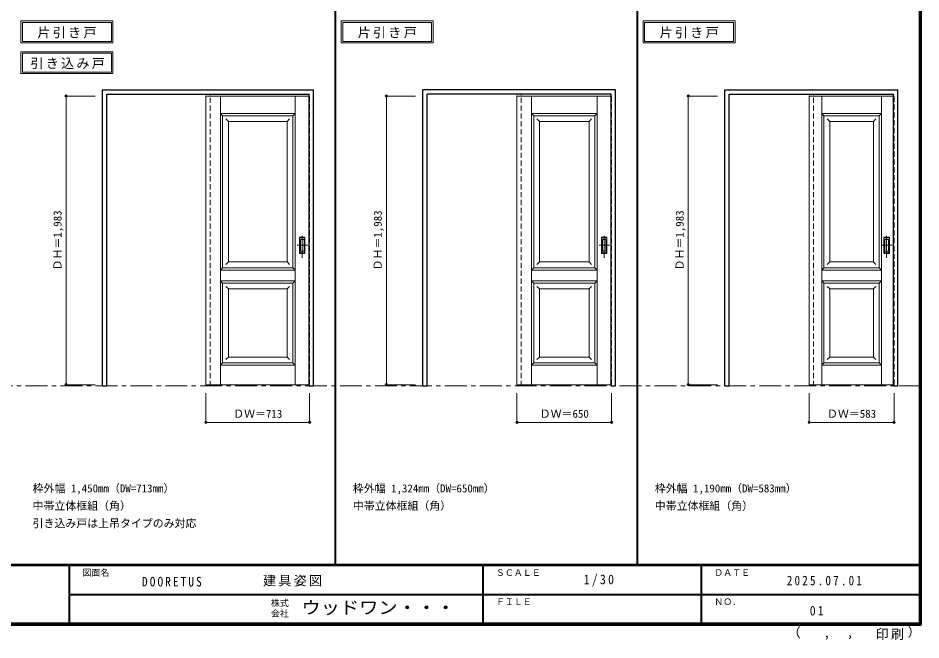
# Model space of a CAD drawing. Units: millimetres, scale not verified. Extents: x -6000 to 5700, y -4307 to 4260.
# Drawn here: x -502 to 5700, y -4307 to -36 of the extents above; entities that cross this region are included whole.
import ezdxf
from ezdxf.enums import TextEntityAlignment as Align

# ---------------------------------------------------------------- set-up
doc = ezdxf.new("R2010")
doc.units = ezdxf.units.MM
doc.header["$LTSCALE"] = 30
doc.header["$PDMODE"] = 32
doc.header["$PDSIZE"] = 15
doc.linetypes.add('CHAIN1', pattern=[8, 5, -1, 1, -1])
doc.linetypes.add('DASHED1', pattern=[1.8, 1.2, -0.6])
for name, color, linetype, lineweight in [('0-1_通り芯', 7, 'CHAIN1', 18), ('0-2_扉', 7, 'Continuous', 18), ('0-4_枠', 3, 'Continuous', 25), ('0-6_引手', 7, 'Continuous', 18), ('0-A_文字', 7, 'Continuous', 18), ('0-B_寸法', 7, 'Continuous', 9), ('F-1_枠', 6, 'Continuous', 40)]:
    doc.layers.add(name, color=color, linetype=linetype, lineweight=lineweight)
doc.layers.add('F-A_文字', color=7, linetype='Continuous')
doc.styles.add('ＭＳ ゴシック', font='')
doc.styles.get('ＭＳ ゴシック').set_extended_font_data('MS Gothic')

msp = doc.modelspace()

# ---------------------------------------------------------------- linework, layer by layer
at = {"layer": '0-1_通り芯'}
msp.add_line((-5490, -2562.5), (5690, -2562.5), dxfattribs=at)
at = {"layer": '0-2_扉', "color": 4, "linetype": 'DASHED1', "lineweight": 9}
for p, q in [((788, -571), (788, -575)), ((1498, -571), (1501, -571)), ((2925, -571), (2925, -575)), ((3572, -571), (3575, -571)), ((4932, -571), (4932, -575)), ((5512, -571), (5515, -571))]:
    msp.add_line(p, q, dxfattribs=at)
at = {"layer": '0-2_扉'}
for p, q in [((788, -571), (788, -2554)), ((788, -571), (1498, -571)), ((888, -2554), (888, -571)), ((1401, -2554), (1401, -571)), ((2925, -571), (2925, -2554)), ((2925, -571), (3572, -571)), ((3025, -2554), (3025, -571)), ((3475, -2554), (3475, -571)), ((4932, -571), (4932, -2554)), ((4932, -571), (5512, -571)), ((5019, -2554), (5019, -571)), ((5428, -2554), (5428, -571)), ((888, -691), (903, -706)), ((888, -691), (1184.5, -691)), ((943.04, -746), (925.36, -728.32)), ((1184.5, -691), (1401, -691)), ((1346, -746), (1363.68, -728.32)), ((1401, -691), (1386, -706)), ((1386, -1751), (1386, -706)), ((3025, -691), (3040, -706)), ((3040, -1607.31), (3040, -706)), ((3040, -706), (3460, -706)), ((3080, -746), (3062.32, -728.32)), ((3420, -746), (3437.68, -728.32)), ((3460, -1751), (3460, -706)), ((5019, -691), (5428, -691)), ((5034, -1751), (5034, -706)), ((5074, -746), (5056.32, -728.32)), ((5373, -746), (5390.68, -728.32)), ((5428, -691), (5413, -706)), ((5413, -1751), (5413, -706)), ((943, -1711), (943, -746)), ((1346, -746), (943.04, -746)), ((1346, -746), (1346, -1711)), ((3080, -746), (3420, -746)), ((3080, -1711), (3080, -746)), ((3420, -1711), (3420, -746)), ((5074, -746), (5373, -746)), ((5074, -1711), (5074, -746)), ((5373, -1711), (5373, -746)), ((903.19, -889), (903, -889)), ((3040.19, -889), (3040, -889)), ((5034.19, -889), (5034, -889)), ((903, -1751), (903, -1608.48)), ((3040, -1751), (3040, -1607.31)), ((5034, -1751), (5034, -1607.31)), ((943, -1711), (925.32, -1728.68)), ((1346, -1711), (943, -1711)), ((1346, -1711), (1363.68, -1728.68)), ((3080, -1711), (3062.32, -1728.68)), ((3080, -1711), (3420, -1711)), ((3420, -1711), (3437.68, -1728.68)), ((5074, -1711), (5056.32, -1728.68)), ((5074, -1711), (5373, -1711)), ((5373, -1711), (5390.68, -1728.68)), ((888, -1766), (903, -1751)), ((1182, -1766), (888, -1766)), ((1092, -1751), (903, -1751)), ((903, -1751), (1386, -1751)), ((1401, -1766), (1182, -1766)), ((1197, -1751), (1386, -1751)), ((1386, -1751), (1401, -1766)), ((3025, -1766), (3040, -1751)), ((3025, -1766), (3475, -1766)), ((3460, -1751), (3460, -1749.89)), ((5019, -1766), (5034, -1751)), ((5019, -1766), (5428, -1766)), ((5034, -1751), (5413, -1751)), ((5413, -1751), (5413, -1749.89)), ((5413, -1751), (5428, -1766)), ((888, -1841), (903, -1856)), ((888, -1841), (1182, -1841)), ((903, -2404), (903, -1856)), ((903, -1856), (1386, -1856)), ((1182, -1841), (1401, -1841)), ((1386, -1856), (1401, -1841)), ((1386, -2404), (1386, -1856)), ((3025, -1841), (3475, -1841)), ((3040, -2404), (3040, -1856)), ((3460, -2404), (3460, -1856)), ((5019, -1841), (5034, -1856)), ((5019, -1841), (5428, -1841)), ((5034, -2404), (5034, -1856)), ((5034, -1856), (5413, -1856)), ((5413, -1856), (5428, -1841)), ((5413, -2404), (5413, -1856)), ((943.04, -1896), (925.36, -1878.32)), ((943, -2364), (943, -1896)), ((1346, -1896), (943.04, -1896)), ((1346, -1896), (1363.68, -1878.32)), ((1346, -1896), (1346, -2364)), ((3080, -1896), (3062.32, -1878.32)), ((3080, -1896), (3420, -1896)), ((3080, -2364), (3080, -1896)), ((3420, -1896), (3437.68, -1878.32)), ((3420, -2364), (3420, -1896)), ((5074, -1896), (5056.32, -1878.32)), ((5373, -1896), (5390.68, -1878.32)), ((903, -2404), (888, -2419)), ((903, -2404), (1386, -2404)), ((943, -2364), (925.32, -2381.68)), ((943, -2364), (943, -2362.57)), ((1346, -2364), (943, -2364)), ((1346, -2364), (1363.68, -2381.68)), ((1386, -2404), (1401, -2419)), ((3040, -2404), (3025, -2419)), ((3080, -2364), (3062.32, -2381.68)), ((3080, -2364), (3420, -2364)), ((3420, -2364), (3437.68, -2381.68)), ((5034, -2404), (5019, -2419)), ((5074, -2364), (5056.32, -2381.68)), ((5373, -2364), (5390.68, -2381.68)), ((888, -2419), (1182, -2419)), ((1182, -2419), (1401, -2419)), ((3025, -2419), (3475, -2419)), ((5019, -2419), (5428, -2419)), ((788, -2554), (1498, -2554)), ((2925, -2554), (3572, -2554)), ((4932, -2554), (5512, -2554))]:
    msp.add_line(p, q, dxfattribs=at)
at = {"layer": '0-2_扉', "color": 4, "linetype": 'DASHED1', "lineweight": 9}
for points in [[(1498, -2554), (1501, -2554), (1501, -571)], [(3572, -2554), (3575, -2554), (3575, -571)], [(5512, -2554), (5515, -2554), (5515, -571)]]:
    msp.add_lwpolyline(points, dxfattribs=at)
at = {"layer": '0-2_扉'}
for points in [[(903, -1608.48), (903, -706), (1386, -706)], [(3025, -691), (3475, -691), (3460, -706)], [(5019, -691), (5034, -706), (5413, -706)], [(3040, -1751), (3460, -1751), (3475, -1766)], [(3025, -1841), (3040, -1856), (3460, -1856), (3475, -1841)], [(5074, -2364), (5074, -1896), (5373, -1896)], [(5074, -2364), (5373, -2364), (5373, -1896)], [(3040, -2404), (3460, -2404), (3475, -2419)], [(5034, -2404), (5413, -2404), (5428, -2419)]]:
    msp.add_lwpolyline(points, dxfattribs=at)
at = {"layer": '0-4_枠'}
for p, q in [((78, -2562.5), (78, -527.5)), ((78, -527.5), (1528, -527.5)), ((108, -557.5), (1498, -557.5)), ((1498, -2562.5), (1498, -557.5)), ((1528, -2562.5), (1528, -527.5)), ((2278, -2562.5), (2278, -527.5)), ((3602, -527.5), (2278, -527.5)), ((3572, -557.5), (2308, -557.5)), ((3572, -2562.5), (3572, -557.5)), ((3602, -2562.5), (3602, -527.5)), ((4352, -2562.5), (4352, -527.5)), ((4352, -527.5), (5542, -527.5)), ((4382, -557.5), (5512, -557.5)), ((5512, -2562.5), (5512, -557.5)), ((5542, -2562.5), (5542, -527.5)), ((1498, -2562.5), (1528, -2562.5)), ((3572, -2562.5), (3602, -2562.5)), ((5512, -2562.5), (5542, -2562.5))]:
    msp.add_line(p, q, dxfattribs=at)
at = {"layer": '0-4_枠', "color": 4, "linetype": 'DASHED1', "lineweight": 9}
for p, q in [((788, -2562.5), (788, -557.5)), ((818, -2562.5), (818, -557.5)), ((2925, -2562.5), (2925, -557.5)), ((2955, -2562.5), (2955, -557.5)), ((4932, -2562.5), (4932, -557.5)), ((4962, -2562.5), (4962, -557.5)), ((788, -2562.5), (818, -2562.5)), ((2925, -2562.5), (2955, -2562.5)), ((4932, -2562.5), (4962, -2562.5))]:
    msp.add_line(p, q, dxfattribs=at)
at = {"layer": '0-4_枠'}
for points in [[(78, -2562.5), (108, -2562.5), (108, -557.5)], [(2278, -2562.5), (2308, -2562.5), (2308, -557.5)], [(4352, -2562.5), (4382, -2562.5), (4382, -557.5)]]:
    msp.add_lwpolyline(points, dxfattribs=at)
at = {"layer": '0-6_引手'}
for p, q in [((1469, -1541.5), (1431, -1541.5)), ((1431, -1651.5), (1431, -1541.5)), ((1469, -1651.5), (1469, -1541.5)), ((3543, -1541.5), (3505, -1541.5)), ((3505, -1651.5), (3505, -1541.5)), ((3543, -1541.5), (3505, -1541.5)), ((3505, -1651.5), (3505, -1541.5)), ((3543, -1651.5), (3543, -1541.5)), ((3543, -1651.5), (3543, -1541.5)), ((5483, -1541.5), (5445, -1541.5)), ((5445, -1651.5), (5445, -1541.5)), ((5483, -1541.5), (5445, -1541.5)), ((5445, -1651.5), (5445, -1541.5)), ((5483, -1651.5), (5483, -1541.5)), ((5483, -1651.5), (5483, -1541.5)), ((1462.5, -1557.5), (1437.5, -1557.5)), ((1437.5, -1635.5), (1437.5, -1557.5)), ((1462.5, -1635.5), (1462.5, -1557.5)), ((3536.5, -1557.5), (3511.5, -1557.5)), ((3511.5, -1635.5), (3511.5, -1557.5)), ((3536.5, -1557.5), (3511.5, -1557.5)), ((3511.5, -1635.5), (3511.5, -1557.5)), ((3536.5, -1635.5), (3536.5, -1557.5)), ((3536.5, -1635.5), (3536.5, -1557.5)), ((5476.5, -1557.5), (5451.5, -1557.5)), ((5451.5, -1635.5), (5451.5, -1557.5)), ((5476.5, -1557.5), (5451.5, -1557.5)), ((5451.5, -1635.5), (5451.5, -1557.5)), ((5476.5, -1635.5), (5476.5, -1557.5)), ((5476.5, -1635.5), (5476.5, -1557.5)), ((1469, -1651.5), (1431, -1651.5)), ((1462.5, -1635.5), (1437.5, -1635.5)), ((3543, -1651.5), (3505, -1651.5)), ((3543, -1651.5), (3505, -1651.5)), ((3536.5, -1635.5), (3511.5, -1635.5)), ((3536.5, -1635.5), (3511.5, -1635.5)), ((5483, -1651.5), (5445, -1651.5)), ((5483, -1651.5), (5445, -1651.5)), ((5476.5, -1635.5), (5451.5, -1635.5)), ((5476.5, -1635.5), (5451.5, -1635.5))]:
    msp.add_line(p, q, dxfattribs=at)
at = {"layer": '0-6_引手', "linetype": 'DASHED1'}
for p, q in [((1434, -1647.5), (1434, -1545.5)), ((3508, -1647.5), (3508, -1545.5)), ((3508, -1647.5), (3508, -1545.5)), ((5448, -1647.5), (5448, -1545.5)), ((5448, -1647.5), (5448, -1545.5)), ((1466, -1647.5), (1434, -1647.5)), ((3540, -1647.5), (3508, -1647.5)), ((3540, -1647.5), (3508, -1647.5)), ((5480, -1647.5), (5448, -1647.5)), ((5480, -1647.5), (5448, -1647.5))]:
    msp.add_line(p, q, dxfattribs=at)
at = {"layer": '0-6_引手', "linetype": 'CHAIN1'}
for p, q in [((1450, -1681.73), (1450, -1510.88)), ((3524, -1681.73), (3524, -1510.88)), ((3524, -1681.73), (3524, -1510.88)), ((5464, -1681.73), (5464, -1510.88)), ((5464, -1681.73), (5464, -1510.88)), ((1488.07, -1596.5), (1415.56, -1596.5)), ((3562.07, -1596.5), (3489.56, -1596.5)), ((3562.07, -1596.5), (3489.56, -1596.5)), ((5502.07, -1596.5), (5429.56, -1596.5)), ((5502.07, -1596.5), (5429.56, -1596.5))]:
    msp.add_line(p, q, dxfattribs=at)
at = {"layer": '0-6_引手', "linetype": 'DASHED1'}
for points in [[(1466, -1647.5), (1466, -1545.5), (1434, -1545.5)], [(3540, -1647.5), (3540, -1545.5), (3508, -1545.5)], [(3540, -1647.5), (3540, -1545.5), (3508, -1545.5)], [(5480, -1647.5), (5480, -1545.5), (5448, -1545.5)], [(5480, -1647.5), (5480, -1545.5), (5448, -1545.5)]]:
    msp.add_lwpolyline(points, dxfattribs=at)
at = {"layer": '0-A_文字'}
for p, q in [((-482, -55.5), (-482, -205.5)), ((1718, -55.5), (1718, -205.5)), ((3792, -55.5), (3792, -205.5)), ((-472, -65.5), (-472, -195.5)), ((-472, -65.5), (139.03, -65.5)), ((139.03, -65.5), (139.03, -195.5)), ((1728, -65.5), (1728, -195.5)), ((1728, -65.5), (2339.03, -65.5)), ((2339.03, -65.5), (2339.03, -195.5)), ((3802, -65.5), (3802, -195.5)), ((3802, -65.5), (4413.03, -65.5)), ((4413.03, -65.5), (4413.03, -195.5)), ((-482, -205.5), (149.03, -205.5)), ((-472, -195.5), (139.03, -195.5)), ((1718, -205.5), (2349.03, -205.5)), ((1728, -195.5), (2339.03, -195.5)), ((3792, -205.5), (4423.03, -205.5)), ((3802, -195.5), (4413.03, -195.5)), ((-482, -266.97), (-482, -416.97)), ((-472, -276.97), (-472, -406.97)), ((-472, -276.97), (139.03, -276.97)), ((139.03, -276.97), (139.03, -406.97)), ((-482, -416.97), (149.03, -416.97)), ((-472, -406.97), (139.03, -406.97))]:
    msp.add_line(p, q, dxfattribs=at)
for points in [[(-482, -55.5), (149.03, -55.5), (149.03, -205.5)], [(1718, -55.5), (2349.03, -55.5), (2349.03, -205.5)], [(3792, -55.5), (4423.03, -55.5), (4423.03, -205.5)], [(-482, -266.97), (149.03, -266.97), (149.03, -416.97)]]:
    msp.add_lwpolyline(points, dxfattribs=at)
at = {"layer": '0-B_寸法', "color": 4}
for p, q in [((-172, -571), (-172, -2554)), ((-172, -571), (28, -571)), ((2028, -571), (2028, -2554)), ((2028, -571), (2228, -571)), ((4102, -571), (4102, -2554)), ((4102, -571), (4302, -571)), ((-172, -2554), (28, -2554)), ((2028, -2554), (2228, -2554)), ((4102, -2554), (4302, -2554)), ((1501, -2812.5), (1501, -2612.5)), ((3575, -2812.5), (3575, -2612.5)), ((5515, -2812.5), (5515, -2612.5))]:
    msp.add_line(p, q, dxfattribs=at)
for points in [[(1501, -2812.5), (788, -2812.5), (788, -2612.5)], [(3575, -2812.5), (2925, -2812.5), (2925, -2612.5)], [(5515, -2812.5), (4932, -2812.5), (4932, -2612.5)]]:
    msp.add_lwpolyline(points, dxfattribs=at)
at = {"layer": '0-B_寸法'}
for p in [(-172, -571), (2028, -571), (4102, -571), (-172, -2554), (2028, -2554), (4102, -2554), (788, -2812.5), (1501, -2812.5), (2925, -2812.5), (3575, -2812.5), (4932, -2812.5), (5515, -2812.5)]:
    msp.add_point(p, dxfattribs=at)
at = {"layer": 'F-1_枠'}
for p, q in [((1678, -3790), (1678, 4175)), ((3752, -3790), (3752, 4175)), ((5690, 4175), (5690, -4205)), ((5695, 4175), (5695, -4205)), ((5700, 4175), (5700, -4205)), ((5700, -3790), (-6000, -3790)), ((5700, -3795), (-6000, -3795)), ((-150, -3795), (-150, -4195)), ((2690, -3795), (2690, -4195)), ((4190, -3795), (4190, -4195)), ((-150, -3995), (5690, -3995.01)), ((5700, -4195), (-6000, -4195)), ((5700, -4200), (-6000, -4200)), ((5700, -4205), (-6000, -4205))]:
    msp.add_line(p, q, dxfattribs=at)

# ---------------------------------------------------------------- texts
at = {"layer": '0-A_文字', "style": 'ＭＳ ゴシック'}
for s, p in [('枠外幅 1,450mm（DW=713mm）', (-402, -3310)), ('枠外幅 1,324mm（DW=650mm）', (1798, -3310)), ('枠外幅 1,190mm（DW=583mm）', (3872, -3310)), ('中帯立体框組（角）', (-402, -3430)), ('中帯立体框組（角）', (1798, -3430)), ('中帯立体框組（角）', (3872, -3430)), ('引き込み戸は上吊タイプのみ対応', (-402, -3550))]:
    msp.add_text(s, height=54.99, dxfattribs=at).set_placement(p, align=Align.BOTTOM_LEFT)
at = {"layer": '0-A_文字', "char_height": 65.98, "attachment_point": 7, "style": 'ＭＳ ゴシック'}
for s, insert in [('\\T1.17;片引き戸', (-368.98, -175.5)), ('\\T1.17;片引き戸', (1831.02, -175.5)), ('\\T1.17;片引き戸', (3905.02, -175.5)), ('\\T1.17;引き込み戸', (-417.34, -386.97))]:
    msp.add_mtext(s, dxfattribs=dict(at, insert=insert))
at = {"layer": '0-B_寸法', "style": 'ＭＳ ゴシック'}
for p in [(-187, -1768.75), (2013, -1768.75), (4087, -1768.75)]:
    msp.add_text('ＤＨ＝1,983', height=54.99, rotation=90, dxfattribs=at).set_placement(p, align=Align.BOTTOM_LEFT)
for s, p in [('ＤＷ＝713', (975.75, -2797.5)), ('ＤＷ＝650', (3081.25, -2797.5)), ('ＤＷ＝583', (5054.75, -2797.5))]:
    msp.add_text(s, height=54.99, dxfattribs=at).set_placement(p, align=Align.BOTTOM_LEFT)
at = {"layer": 'F-A_文字', "style": 'ＭＳ ゴシック'}
for s, height, p in [('図面名', 43.99, (-60, -3880)), ('ＳＣＡＬＥ', 43.99, (2780, -3880)), ('ＤＡＴＥ', 43.99, (4280, -3880)), ('株式', 43.99, (1235, -4089)), ('ＦＩＬＥ', 43.99, (2780, -4080)), ('ＮＯ．', 43.99, (4280, -4080)), ('会社', 43.99, (1235, -4161)), ('（', 65.98, (4784.03, -4308.31)), ('）', 65.98, (5608.4, -4304.13)), (',', 65.98, (5031.28, -4308.31)), (',', 65.98, (5190.2, -4305.53))]:
    msp.add_text(s, height=height, dxfattribs=at).set_placement(p, align=Align.BOTTOM_LEFT)
at = {"layer": 'F-A_文字', "style": 'ＭＳ ゴシック', "width": 1.1}
msp.add_text('ウッドワン・・・', height=87.98, dxfattribs=at).set_placement((1445, -4155), align=Align.BOTTOM_LEFT)
at = {"layer": 'F-A_文字', "char_height": 65.98, "attachment_point": 7, "style": 'ＭＳ ゴシック'}
for s, insert in [('\\T1.39;\\W0.85;DOORETUS', (350, -3940.79)), ('\\T1.17;建具姿図', (1180.42, -3940)), ('\\T1.38;\\W0.9;1/30', (3383.75, -3940)), ('\\T1.39;\\W0.85;2025.07.01', (4778.75, -3932.5)), ('\\T1.36;\\W0.9;01', (4936.25, -4140)), ('\\T1.17;印刷', (5388.15, -4306.92))]:
    msp.add_mtext(s, dxfattribs=dict(at, insert=insert))

doc.saveas('drawing.dxf')
